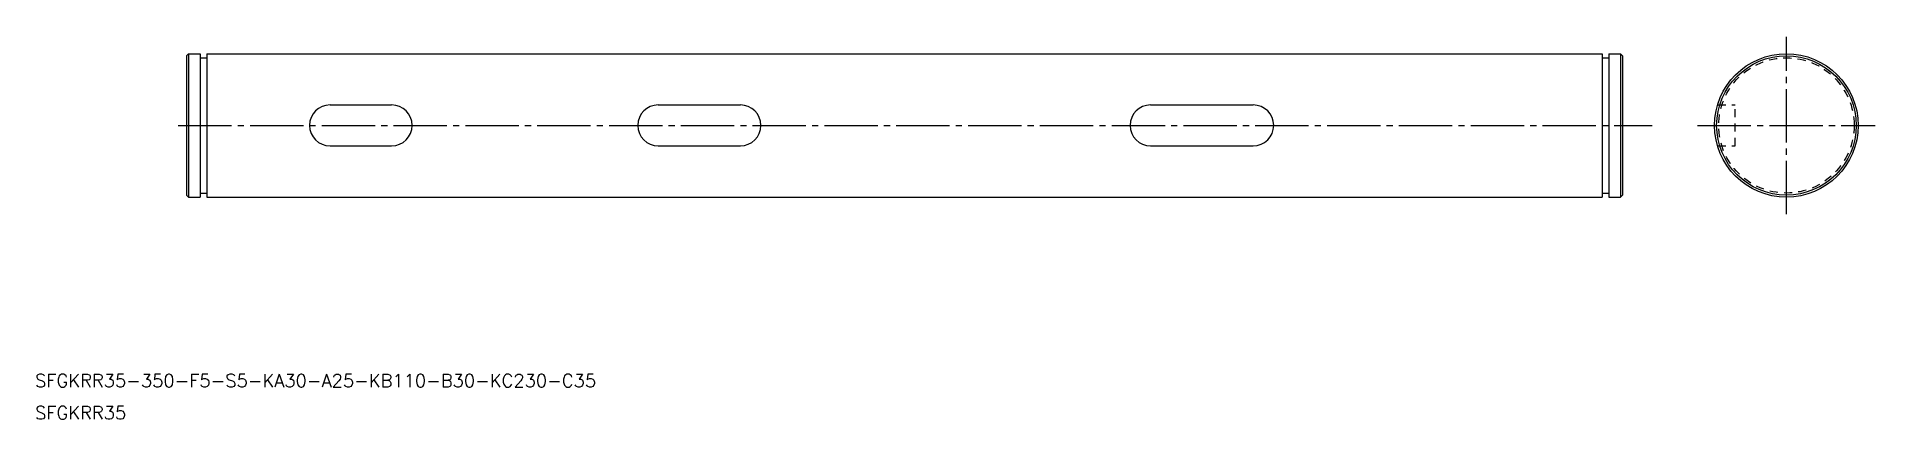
# Model space of a CAD drawing. Extents: x 45 to 493, y -45 to 48.
import ezdxf

# ---------------------------------------------------------------- set-up
doc = ezdxf.new("R2010")
doc.units = 0
doc.linetypes.add('CENTER', pattern=[17.5, 13, -1.5, 1.5, -1.5])
doc.linetypes.add('DASHED', pattern=[3.5, 2, -1.5])
doc.layers.get('0').update_dxf_attribs({"linetype": 'CONTINUOUS'})
doc.layers.add('CENTER', color=1, linetype='CENTER')
doc.styles.get("Standard").update_dxf_attribs({"font": 'txt.shx', "bigfont": '@extfont2.shx'})

msp = doc.modelspace()

# ---------------------------------------------------------------- linework, layer by layer
at = {"color": 7, "linetype": 'CONTINUOUS'}
for p, q in [((81.57, 43.99), (81.07, 43.49)), ((81.07, 43.49), (81.07, 9.49)), ((81.57, 43.99), (84.42, 43.99)), ((81.57, 43.99), (81.57, 8.99)), ((84.42, 43.99), (84.42, 8.99)), ((84.42, 42.99), (86.07, 42.99)), ((86.07, 43.99), (86.07, 8.99)), ((86.07, 43.99), (426.07, 43.99)), ((426.07, 43.99), (426.07, 8.99)), ((426.07, 42.99), (427.72, 42.99)), ((427.72, 43.99), (430.57, 43.99)), ((427.72, 43.99), (427.72, 8.99)), ((430.57, 43.99), (431.07, 43.49)), ((430.57, 43.99), (430.57, 8.99)), ((431.07, 43.49), (431.07, 9.49)), ((116.07, 31.49), (131.07, 31.49)), ((196.07, 31.49), (216.07, 31.49)), ((316.06, 31.49), (341.06, 31.49)), ((116.07, 21.49), (131.07, 21.49)), ((196.07, 21.49), (216.07, 21.49)), ((316.06, 21.49), (341.06, 21.49)), ((81.57, 8.99), (81.07, 9.49)), ((81.57, 8.99), (84.42, 8.99)), ((84.42, 9.99), (86.07, 9.99)), ((86.07, 8.99), (426.07, 8.99)), ((426.07, 9.99), (427.72, 9.99)), ((427.72, 8.99), (430.57, 8.99)), ((430.57, 8.99), (431.07, 9.49))]:
    msp.add_line(p, q, dxfattribs=at)
at = {"color": 3, "linetype": 'DASHED'}
for p, q in [((454.24, 31.49), (458.51, 31.49)), ((458.51, 21.49), (458.51, 31.49)), ((454.24, 21.49), (458.51, 21.49))]:
    msp.add_line(p, q, dxfattribs=at)
for p, q in [((431.07, 31.24), (431.07, 31.24)), ((431.07, 26.49), (431.07, 26.49))]:
    msp.add_line(p, q)
at = {"color": 7, "linetype": 'CONTINUOUS'}
for radius in [17.5, 17]:
    msp.add_circle((471.01, 26.49), radius, dxfattribs=at)
at = {"color": 3, "linetype": 'DASHED'}
msp.add_circle((471.01, 26.49), 16.5, dxfattribs=at)
at = {"color": 7, "linetype": 'CONTINUOUS'}
for centre, start, end in [((116.07, 26.49), 90, 270), ((131.07, 26.49), 270, 90), ((196.07, 26.49), 90, 270), ((216.07, 26.49), 270, 90), ((316.06, 26.49), 90, 270), ((341.06, 26.49), 270, 90)]:
    msp.add_arc(centre, 5, start, end, dxfattribs=at)
at = {"layer": 'CENTER', "color": 1, "linetype": 'CENTER'}
for p, q in [((471.01, 4.84), (471.01, 48.14)), ((79.07, 26.49), (438.32, 26.49)), ((449.36, 26.49), (492.66, 26.49))]:
    msp.add_line(p, q, dxfattribs=at)

# ---------------------------------------------------------------- texts
for s, p in [('SFGKRR35-350-F5-S5-KA30-A25-KB110-B30-KC230-C35', (44.19, -37.38)), ('SFGKRR35', (44.19, -45.22))]:
    msp.add_text(s, height=3.2).set_placement(p)

doc.saveas('drawing.dxf')
